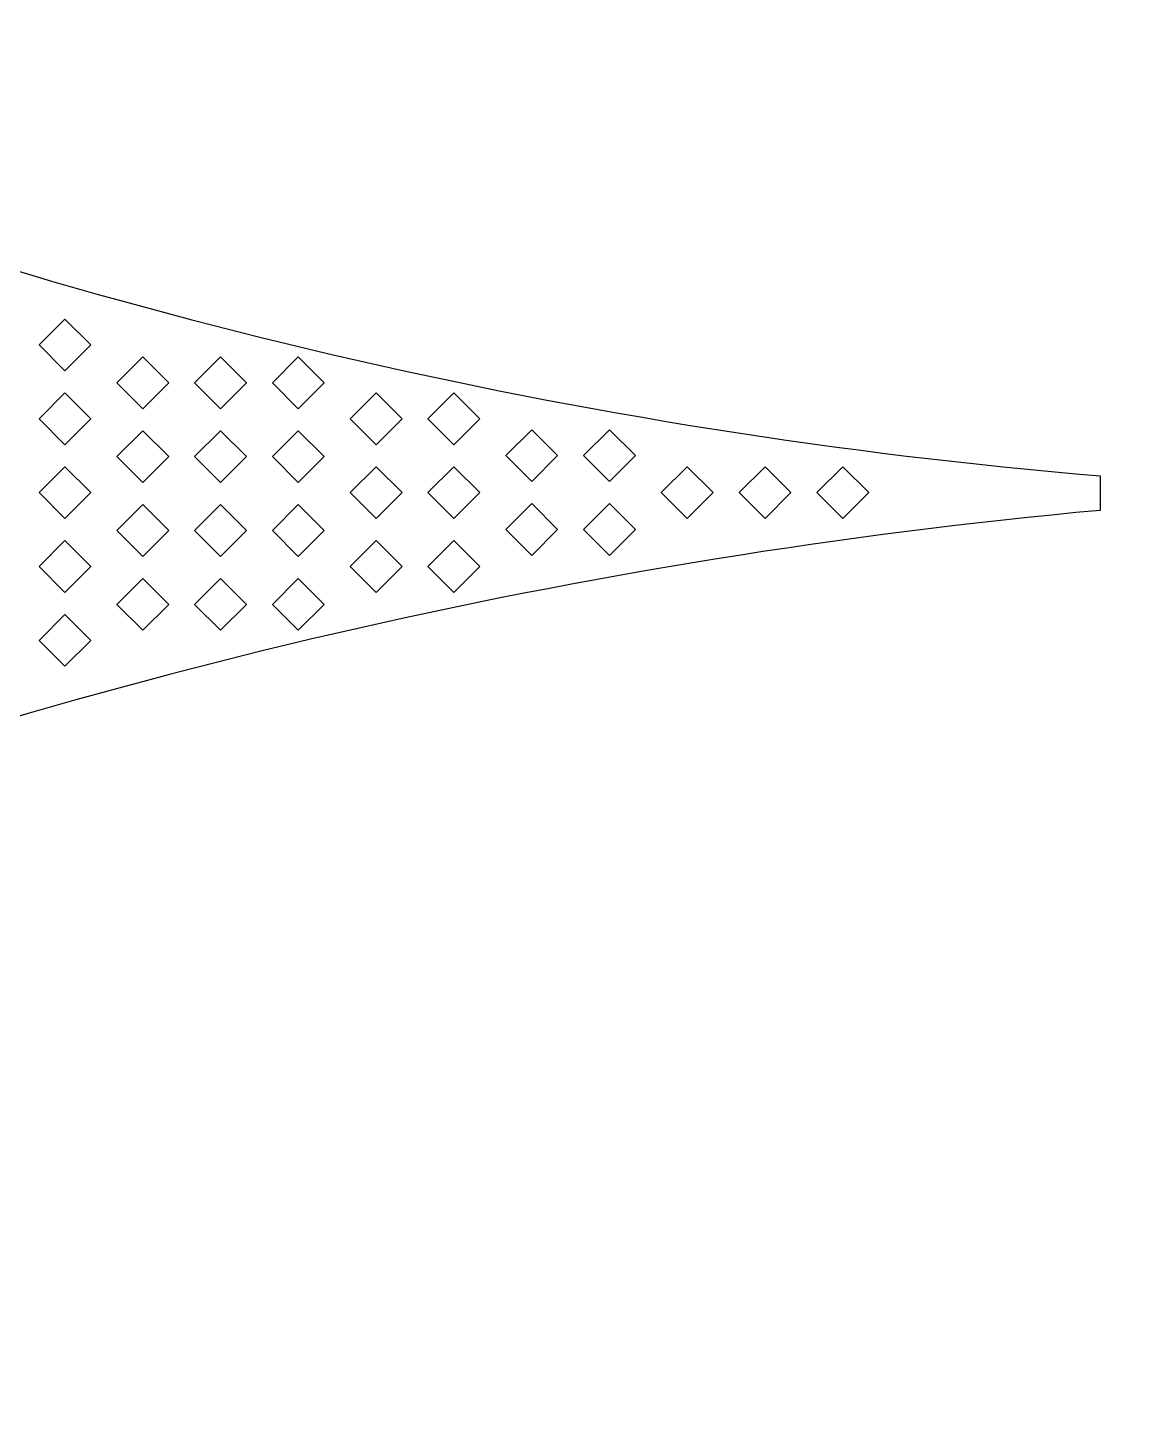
# Model space of a CAD drawing. Extents: x -351702 to -45035, y -35391 to 217623.
# Drawn here: x -251751 to -246759, y -2046 to 4204 of the extents above; entities that cross this region are included whole.
import ezdxf

# ---------------------------------------------------------------- set-up
doc = ezdxf.new("R2010")
doc.units = 13
doc.layers.add('Control', color=80, linetype='Continuous')

msp = doc.modelspace()

# ---------------------------------------------------------------- linework, layer by layer
at = {"layer": 'Control'}
msp.add_lwpolyline([(-253711.412, 3770.085, 0.07253136), (-246926.586, 2188.529), (-246926.586, 2033.437, 0.06766406), (-253711.186, 463.743)], format="xyb", dxfattribs=at)
for points in [[(-251583.254, 2894.099), (-251699.897, 2777.456), (-251583.254, 2660.812), (-251466.61, 2777.456)], [(-251233.323, 2723.998), (-251349.967, 2607.354), (-251233.323, 2490.711), (-251116.68, 2607.354)], [(-250883.393, 2723.998), (-251000.036, 2607.354), (-250883.393, 2490.711), (-250766.749, 2607.354)], [(-250533.463, 2723.998), (-250650.106, 2607.354), (-250533.463, 2490.711), (-250416.819, 2607.354)], [(-251583.254, 2561.88), (-251699.897, 2445.237), (-251583.254, 2328.593), (-251466.61, 2445.237)], [(-250183.532, 2561.88), (-250300.176, 2445.237), (-250183.532, 2328.593), (-250066.889, 2445.237)], [(-249833.602, 2561.88), (-249950.245, 2445.237), (-249833.602, 2328.593), (-249716.958, 2445.237)], [(-251233.323, 2391.779), (-251349.967, 2275.135), (-251233.323, 2158.492), (-251116.68, 2275.135)], [(-250883.393, 2391.779), (-251000.036, 2275.135), (-250883.393, 2158.492), (-250766.749, 2275.135)], [(-250533.463, 2391.779), (-250650.106, 2275.135), (-250533.463, 2158.492), (-250416.819, 2275.135)], [(-249483.672, 2396.193), (-249600.315, 2279.549), (-249483.672, 2162.906), (-249367.028, 2279.549)], [(-249133.741, 2396.193), (-249250.385, 2279.549), (-249133.741, 2162.906), (-249017.098, 2279.549)], [(-251583.254, 2229.661), (-251699.897, 2113.018), (-251583.254, 1996.374), (-251466.61, 2113.018)], [(-250183.532, 2229.661), (-250300.176, 2113.018), (-250183.532, 1996.374), (-250066.889, 2113.018)], [(-249833.602, 2229.661), (-249950.245, 2113.018), (-249833.602, 1996.374), (-249716.958, 2113.018)], [(-248783.811, 2229.661), (-248900.454, 2113.018), (-248783.811, 1996.374), (-248667.167, 2113.018)], [(-248433.88, 2229.661), (-248550.524, 2113.018), (-248433.88, 1996.374), (-248317.237, 2113.018)], [(-248083.95, 2229.661), (-248200.594, 2113.018), (-248083.95, 1996.374), (-247967.307, 2113.018)], [(-249483.672, 2063.974), (-249600.315, 1947.33), (-249483.672, 1830.687), (-249367.028, 1947.33)], [(-249133.741, 2063.974), (-249250.385, 1947.33), (-249133.741, 1830.687), (-249017.098, 1947.33)], [(-251233.323, 2059.56), (-251349.967, 1942.917), (-251233.323, 1826.273), (-251116.68, 1942.917)], [(-250883.393, 2059.56), (-251000.036, 1942.917), (-250883.393, 1826.273), (-250766.749, 1942.917)], [(-250533.463, 2059.56), (-250650.106, 1942.917), (-250533.463, 1826.273), (-250416.819, 1942.917)], [(-251583.254, 1897.442), (-251699.897, 1780.799), (-251583.254, 1664.155), (-251466.61, 1780.799)], [(-250183.532, 1897.442), (-250300.176, 1780.799), (-250183.532, 1664.155), (-250066.889, 1780.799)], [(-249833.602, 1897.442), (-249950.245, 1780.799), (-249833.602, 1664.155), (-249716.958, 1780.799)], [(-251233.323, 1727.341), (-251349.967, 1610.698), (-251233.323, 1494.054), (-251116.68, 1610.698)], [(-250883.393, 1727.341), (-251000.036, 1610.698), (-250883.393, 1494.054), (-250766.749, 1610.698)], [(-250533.463, 1727.341), (-250650.106, 1610.698), (-250533.463, 1494.054), (-250416.819, 1610.698)], [(-251583.254, 1565.223), (-251699.897, 1448.58), (-251583.254, 1331.936), (-251466.61, 1448.58)]]:
    msp.add_lwpolyline(points, close=True, dxfattribs=at)
msp.add_circle((-245160.989, 22954.159), 50000, dxfattribs=at)

doc.saveas('drawing.dxf')
